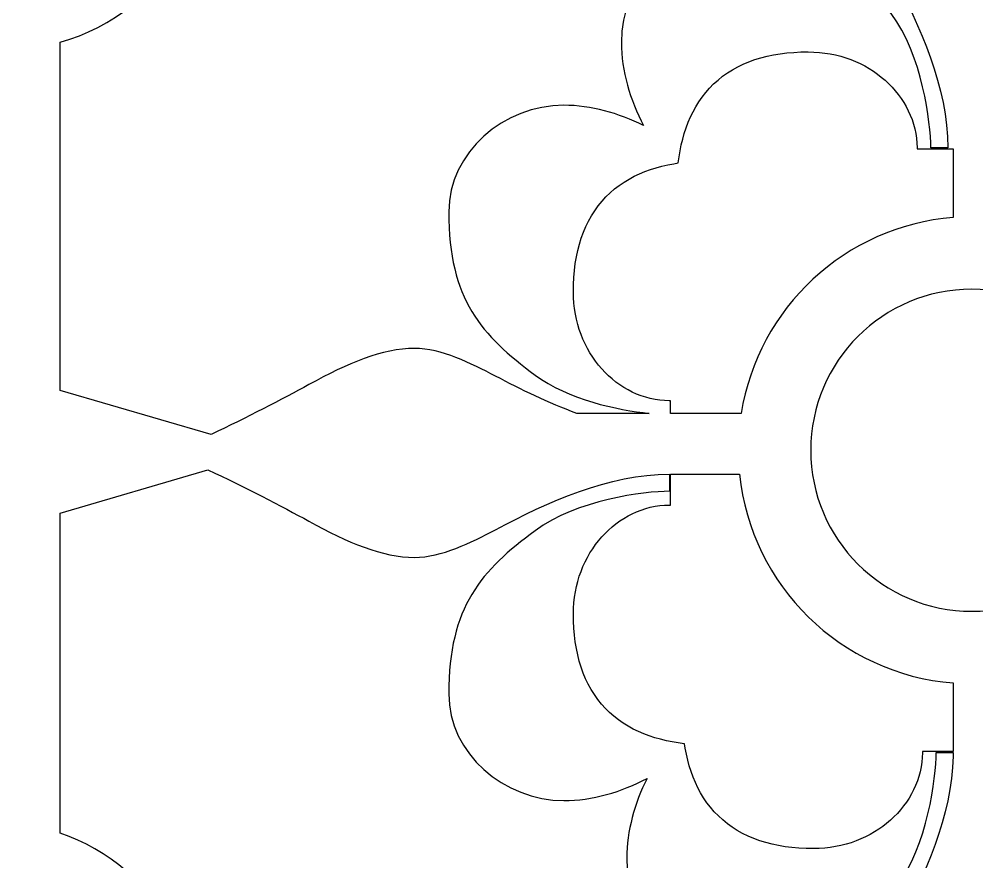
# Model space of a CAD drawing. Header units: centimetres. Extents: x 21.2 to 27, y -9 to 9.
# Drawn here: x 24.109 to 25.418, y 0.678 to 1.83 of the extents above; entities that cross this region are included whole.
import ezdxf

# ---------------------------------------------------------------- set-up
doc = ezdxf.new("R2010")
doc.units = ezdxf.units.CM
doc.header["$MEASUREMENT"] = 0
doc.layers.add('layer 1', color=7, linetype='Continuous')

msp = doc.modelspace()

# ---------------------------------------------------------------- linework, layer by layer
at = {"layer": 'layer 1', "color": 250}
for points, knots in [([(21.19047, -9.00019), (21.19047, -9.00019), (21.19047, -7.7491), (21.19047, -7.7491), (21.19047, -7.7491), (21.19047, -7.7491), (21.19047, -7.63661), (21.19047, -7.63661), (21.19047, -7.63661), (21.19047, -7.63661), (21.19047, -7.23319), (21.19047, -7.23319), (21.19047, -7.23319), (21.19047, -7.23319), (21.19047, -7.03897), (21.19047, -7.03897), (21.19047, -7.03897), (21.19047, -7.03897), (21.19047, -5.26695), (21.19047, -5.26695), (21.19047, -5.26695), (21.19047, -5.26695), (21.19047, -5.15446), (21.19047, -5.15446), (21.19047, -5.15446), (21.19047, -5.15446), (21.19047, -4.75104), (21.19047, -4.75104), (21.19047, -4.75104), (21.19047, -4.75104), (21.19047, -4.55682), (21.19047, -4.55682), (21.19047, -4.55682), (21.19047, -4.55682), (21.19047, -2.7848), (21.19047, -2.7848), (21.19047, -2.7848), (21.19047, -2.7848), (21.19047, -2.67231), (21.19047, -2.67231), (21.19047, -2.67231), (21.19047, -2.67231), (21.19047, -2.26889), (21.19047, -2.26889), (21.19047, -2.26889), (21.19047, -2.26889), (21.19047, -2.07467), (21.19047, -2.07467), (21.19047, -2.07467), (21.19047, -2.07467), (21.19047, -0.30265), (21.19047, -0.30265), (21.19047, -0.30265), (21.19047, -0.30265), (21.19047, -0.19016), (21.19047, -0.19016), (21.19047, -0.19016), (21.19047, -0.19016), (21.19047, 0.21326), (21.19047, 0.21326), (21.19047, 0.21326), (21.19047, 0.21326), (21.19047, 0.40748), (21.19047, 0.40748), (21.19047, 0.40748), (21.19047, 0.40748), (21.19047, 2.1795), (21.19047, 2.1795), (21.19047, 2.1795), (21.19047, 2.1795), (21.19047, 2.29199), (21.19047, 2.29199), (21.19047, 2.29199), (21.19047, 2.29199), (21.19047, 2.69541), (21.19047, 2.69541), (21.19047, 2.69541), (21.19047, 2.69541), (21.19047, 2.88963), (21.19047, 2.88963), (21.19047, 2.88963), (21.19047, 2.88963), (21.19047, 4.66165), (21.19047, 4.66165), (21.19047, 4.66165), (21.19047, 4.66165), (21.19047, 4.77414), (21.19047, 4.77414), (21.19047, 4.77414), (21.19047, 4.77414), (21.19047, 5.17756), (21.19047, 5.17756), (21.19047, 5.17756), (21.19047, 5.17756), (21.19047, 5.37178), (21.19047, 5.37178), (21.19047, 5.37178), (21.19047, 5.37178), (21.19047, 7.1438), (21.19047, 7.1438), (21.19047, 7.1438), (21.19047, 7.1438), (21.19047, 7.25629), (21.19047, 7.25629), (21.19047, 7.25629), (21.19047, 7.25629), (21.19047, 7.65971), (21.19047, 7.65971), (21.19047, 7.65971), (21.19047, 7.65971), (21.19047, 7.85393), (21.19047, 7.85393), (21.19047, 7.85393), (21.19047, 7.85393), (21.19047, 9.00077), (21.19047, 9.00077), (21.19047, 9.00077), (21.19047, 9.00077), (22.06369, 9.00077), (22.06369, 9.00077), (22.06369, 9.00077), (22.06369, 9.00077), (22.26069, 9.00077), (22.26069, 9.00077), (22.26069, 9.00077), (22.26069, 9.00077), (22.75317, 9.00077), (22.75317, 9.00077), (22.75317, 9.00077), (22.75317, 9.00077), (22.83643, 9.00077), (22.83643, 9.00077), (22.83643, 9.00077), (22.83643, 9.00077), (23.30109, 9.00077), (23.30109, 9.00077), (23.30109, 9.00077), (23.30109, 9.00077), (23.4937, 9.00077), (23.4937, 9.00077), (23.4937, 9.00077), (23.4937, 9.00077), (24.69645, 9.00077), (24.69645, 9.00077), (24.69645, 9.00077), (24.69645, 9.00077), (24.89344, 9.00077), (24.89344, 9.00077), (24.89344, 9.00077), (24.89344, 9.00077), (25.38592, 9.00077), (25.38592, 9.00077), (25.38592, 9.00077), (25.38592, 9.00077), (25.46919, 9.00077), (25.46919, 9.00077), (25.46919, 9.00077), (25.46919, 9.00077), (25.93384, 9.00077), (25.93384, 9.00077), (25.93384, 9.00077), (25.93384, 9.00077), (26.12645, 9.00077), (26.12645, 9.00077), (26.12645, 9.00077), (26.12645, 9.00077), (26.99977, 9.00077), (26.99977, 9.00077), (26.99977, 9.00077), (26.99977, 9.00077), (26.99977, 7.78696), (26.99977, 7.78696), (26.99977, 7.78696), (26.99977, 7.78696), (26.99977, 7.67444), (26.99977, 7.67444), (26.99977, 7.67444), (26.99977, 7.67444), (26.99977, 7.27121), (26.99977, 7.27121), (26.99977, 7.27121), (26.99977, 7.27121), (26.99977, 7.0909), (26.99977, 7.0909), (26.99977, 7.0909), (26.99977, 7.0909), (26.99977, 5.25821), (26.99977, 5.25821), (26.99977, 5.25821), (26.99977, 5.25821), (26.99977, 5.1457), (26.99977, 5.1457), (26.99977, 5.1457), (26.99977, 5.1457), (26.99977, 4.74247), (26.99977, 4.74247), (26.99977, 4.74247), (26.99977, 4.74247), (26.99977, 4.56216), (26.99977, 4.56216), (26.99977, 4.56216), (26.99977, 4.56216), (26.99977, 2.79003), (26.99977, 2.79003), (26.99977, 2.79003), (26.99977, 2.79003), (26.99977, 2.67751), (26.99977, 2.67751), (26.99977, 2.67751), (26.99977, 2.67751), (26.99977, 2.27429), (26.99977, 2.27429), (26.99977, 2.27429), (26.99977, 2.27429), (26.99977, 2.09398), (26.99977, 2.09398), (26.99977, 2.09398), (26.99977, 2.09398), (26.99977, 0.32184), (26.99977, 0.32184), (26.99977, 0.32184), (26.99977, 0.32184), (26.99977, 0.20933), (26.99977, 0.20933), (26.99977, 0.20933), (26.99977, 0.20933), (26.99977, -0.1939), (26.99977, -0.1939), (26.99977, -0.1939), (26.99977, -0.1939), (26.99977, -0.37421), (26.99977, -0.37421), (26.99977, -0.37421), (26.99977, -0.37421), (26.99977, -2.14634), (26.99977, -2.14634), (26.99977, -2.14634), (26.99977, -2.14634), (26.99977, -2.25886), (26.99977, -2.25886), (26.99977, -2.25886), (26.99977, -2.25886), (26.99977, -2.66208), (26.99977, -2.66208), (26.99977, -2.66208), (26.99977, -2.66208), (26.99977, -2.84239), (26.99977, -2.84239), (26.99977, -2.84239), (26.99977, -2.84239), (26.99977, -4.61452), (26.99977, -4.61452), (26.99977, -4.61452), (26.99977, -4.61452), (26.99977, -4.72704), (26.99977, -4.72704), (26.99977, -4.72704), (26.99977, -4.72704), (26.99977, -5.13027), (26.99977, -5.13027), (26.99977, -5.13027), (26.99977, -5.13027), (26.99977, -5.31058), (26.99977, -5.31058), (26.99977, -5.31058), (26.99977, -5.31058), (26.99977, -7.08271), (26.99977, -7.08271), (26.99977, -7.08271), (26.99977, -7.08271), (26.99977, -7.19522), (26.99977, -7.19522), (26.99977, -7.19522), (26.99977, -7.19522), (26.99977, -7.59845), (26.99977, -7.59845), (26.99977, -7.59845), (26.99977, -7.59845), (26.99977, -7.77876), (26.99977, -7.77876), (26.99977, -7.77876), (26.99977, -7.77876), (26.99977, -9.00019), (26.99977, -9.00019), (26.99977, -9.00019), (26.99977, -9.00019), (26.12655, -9.00019), (26.12655, -9.00019), (26.12655, -9.00019), (26.12655, -9.00019), (25.92852, -9.00019), (25.92852, -9.00019), (25.92852, -9.00019), (25.92852, -9.00019), (25.46919, -9.00019), (25.46919, -9.00019), (25.46919, -9.00019), (25.46919, -9.00019), (25.38592, -9.00019), (25.38592, -9.00019), (25.38592, -9.00019), (25.38592, -9.00019), (24.89003, -9.00019), (24.89003, -9.00019), (24.89003, -9.00019), (24.89003, -9.00019), (24.69651, -9.00019), (24.69651, -9.00019), (24.69651, -9.00019), (24.69651, -9.00019), (23.4938, -9.00019), (23.4938, -9.00019), (23.4938, -9.00019), (23.4938, -9.00019), (23.29577, -9.00019), (23.29577, -9.00019), (23.29577, -9.00019), (23.29577, -9.00019), (22.83643, -9.00019), (22.83643, -9.00019), (22.83643, -9.00019), (22.83643, -9.00019), (22.75317, -9.00019), (22.75317, -9.00019), (22.75317, -9.00019), (22.75317, -9.00019), (22.25728, -9.00019), (22.25728, -9.00019), (22.25728, -9.00019), (22.25728, -9.00019), (22.06376, -9.00019), (22.06376, -9.00019), (22.06376, -9.00019), (22.06376, -9.00019), (21.19047, -9.00019), (21.19047, -9.00019)], [0, 0, 0, 0, 0.0117647, 0.0117647, 0.0117647, 0.0117647, 0.0235294, 0.0235294, 0.0235294, 0.0235294, 0.0352941, 0.0352941, 0.0352941, 0.0352941, 0.0470588, 0.0470588, 0.0470588, 0.0470588, 0.0588235, 0.0588235, 0.0588235, 0.0588235, 0.0705882, 0.0705882, 0.0705882, 0.0705882, 0.0823529, 0.0823529, 0.0823529, 0.0823529, 0.0941176, 0.0941176, 0.0941176, 0.0941176, 0.1058824, 0.1058824, 0.1058824, 0.1058824, 0.1176471, 0.1176471, 0.1176471, 0.1176471, 0.1294118, 0.1294118, 0.1294118, 0.1294118, 0.1411765, 0.1411765, 0.1411765, 0.1411765, 0.1529412, 0.1529412, 0.1529412, 0.1529412, 0.1647059, 0.1647059, 0.1647059, 0.1647059, 0.1764706, 0.1764706, 0.1764706, 0.1764706, 0.1882353, 0.1882353, 0.1882353, 0.1882353, 0.2, 0.2, 0.2, 0.2, 0.2117647, 0.2117647, 0.2117647, 0.2117647, 0.2235294, 0.2235294, 0.2235294, 0.2235294, 0.2352941, 0.2352941, 0.2352941, 0.2352941, 0.2470588, 0.2470588, 0.2470588, 0.2470588, 0.2588235, 0.2588235, 0.2588235, 0.2588235, 0.2705882, 0.2705882, 0.2705882, 0.2705882, 0.2823529, 0.2823529, 0.2823529, 0.2823529, 0.2941176, 0.2941176, 0.2941176, 0.2941176, 0.3058824, 0.3058824, 0.3058824, 0.3058824, 0.3176471, 0.3176471, 0.3176471, 0.3176471, 0.3294118, 0.3294118, 0.3294118, 0.3294118, 0.3411765, 0.3411765, 0.3411765, 0.3411765, 0.3529412, 0.3529412, 0.3529412, 0.3529412, 0.3647059, 0.3647059, 0.3647059, 0.3647059, 0.3764706, 0.3764706, 0.3764706, 0.3764706, 0.3882353, 0.3882353, 0.3882353, 0.3882353, 0.4, 0.4, 0.4, 0.4, 0.4117647, 0.4117647, 0.4117647, 0.4117647, 0.4235294, 0.4235294, 0.4235294, 0.4235294, 0.4352941, 0.4352941, 0.4352941, 0.4352941, 0.4470588, 0.4470588, 0.4470588, 0.4470588, 0.4588235, 0.4588235, 0.4588235, 0.4588235, 0.4705882, 0.4705882, 0.4705882, 0.4705882, 0.4823529, 0.4823529, 0.4823529, 0.4823529, 0.4941176, 0.4941176, 0.4941176, 0.4941176, 0.5058824, 0.5058824, 0.5058824, 0.5058824, 0.5176471, 0.5176471, 0.5176471, 0.5176471, 0.5294118, 0.5294118, 0.5294118, 0.5294118, 0.5411765, 0.5411765, 0.5411765, 0.5411765, 0.5529412, 0.5529412, 0.5529412, 0.5529412, 0.5647059, 0.5647059, 0.5647059, 0.5647059, 0.5764706, 0.5764706, 0.5764706, 0.5764706, 0.5882353, 0.5882353, 0.5882353, 0.5882353, 0.6, 0.6, 0.6, 0.6, 0.6117647, 0.6117647, 0.6117647, 0.6117647, 0.6235294, 0.6235294, 0.6235294, 0.6235294, 0.6352941, 0.6352941, 0.6352941, 0.6352941, 0.6470588, 0.6470588, 0.6470588, 0.6470588, 0.6588235, 0.6588235, 0.6588235, 0.6588235, 0.6705882, 0.6705882, 0.6705882, 0.6705882, 0.6823529, 0.6823529, 0.6823529, 0.6823529, 0.6941176, 0.6941176, 0.6941176, 0.6941176, 0.7058824, 0.7058824, 0.7058824, 0.7058824, 0.7176471, 0.7176471, 0.7176471, 0.7176471, 0.7294118, 0.7294118, 0.7294118, 0.7294118, 0.7411765, 0.7411765, 0.7411765, 0.7411765, 0.7529412, 0.7529412, 0.7529412, 0.7529412, 0.7647059, 0.7647059, 0.7647059, 0.7647059, 0.7764706, 0.7764706, 0.7764706, 0.7764706, 0.7882353, 0.7882353, 0.7882353, 0.7882353, 0.8, 0.8, 0.8, 0.8, 0.8117647, 0.8117647, 0.8117647, 0.8117647, 0.8235294, 0.8235294, 0.8235294, 0.8235294, 0.8352941, 0.8352941, 0.8352941, 0.8352941, 0.8470588, 0.8470588, 0.8470588, 0.8470588, 0.8588235, 0.8588235, 0.8588235, 0.8588235, 0.8705882, 0.8705882, 0.8705882, 0.8705882, 0.8823529, 0.8823529, 0.8823529, 0.8823529, 0.8941176, 0.8941176, 0.8941176, 0.8941176, 0.9058824, 0.9058824, 0.9058824, 0.9058824, 0.9176471, 0.9176471, 0.9176471, 0.9176471, 0.9294118, 0.9294118, 0.9294118, 0.9294118, 0.9411765, 0.9411765, 0.9411765, 0.9411765, 0.9529412, 0.9529412, 0.9529412, 0.9529412, 0.9647059, 0.9647059, 0.9647059, 0.9647059, 0.9764706, 0.9764706, 0.9764706, 0.9764706, 1, 1, 1, 1]), ([(24.16549, 1.32238), (24.16549, 1.32238), (24.37163, 1.26214), (24.37163, 1.26214), (24.37163, 1.26214), (24.42002, 1.28478), (24.46903, 1.31047), (24.50543, 1.33023), (24.50543, 1.33023), (24.5579, 1.35941), (24.60601, 1.37981), (24.64976, 1.37981), (24.64976, 1.37981), (24.68622, 1.37981), (24.72705, 1.35941), (24.76058, 1.34189), (24.76058, 1.34189), (24.79526, 1.32349), (24.83268, 1.30509), (24.87152, 1.29102), (24.87152, 1.29102), (24.87152, 1.29102), (24.97046, 1.29102), (24.97046, 1.29102), (24.97046, 1.29102), (24.92718, 1.29545), (24.85976, 1.30971), (24.81453, 1.34336), (24.81453, 1.34336), (24.74162, 1.39731), (24.69643, 1.44687), (24.69643, 1.56645), (24.69643, 1.56645), (24.69643, 1.64811), (24.77223, 1.71225), (24.8539, 1.71225), (24.8539, 1.71225), (24.89085, 1.71225), (24.929, 1.7015), (24.96279, 1.68445), (24.96279, 1.68445), (24.94432, 1.71942), (24.93252, 1.75944), (24.93252, 1.79815), (24.93252, 1.79815), (24.93252, 1.87983), (24.99666, 1.95562), (25.07832, 1.95562), (25.07832, 1.95562), (25.1979, 1.95562), (25.24746, 1.91044), (25.3014, 1.83752), (25.3014, 1.83752), (25.34369, 1.78068), (25.35536, 1.6888), (25.35536, 1.6538), (25.35536, 1.6538), (25.35536, 1.6538), (25.37869, 1.6538), (25.37869, 1.6538), (25.37869, 1.6538), (25.37869, 1.73693), (25.34078, 1.82003), (25.30286, 1.89147), (25.30286, 1.89147), (25.28536, 1.92501), (25.26496, 1.96584), (25.26496, 2.00229), (25.26496, 2.00229), (25.26496, 2.04605), (25.28536, 2.09416), (25.31454, 2.14663), (25.31454, 2.14663), (25.33154, 2.17797), (25.35295, 2.21866), (25.37302, 2.26025), (25.37302, 2.26025), (25.37302, 2.26025), (25.30462, 2.49431), (25.30462, 2.49431), (25.30462, 2.49431), (25.30462, 2.49431), (25.00916, 2.4044), (25.00916, 2.4044), (25.00916, 2.4044), (25.00916, 2.4044), (24.8017, 2.46753), (24.8017, 2.46753), (24.8017, 2.46753), (24.77631, 2.3187), (24.61477, 2.20256), (24.41582, 2.19465), (24.41582, 2.19465), (24.41356, 1.99917), (24.30688, 1.83673), (24.16549, 1.79849), (24.16549, 1.79849), (24.16549, 1.79849), (24.16549, 1.32238), (24.16549, 1.32238)], [0, 0, 0, 0, 0.0384615, 0.0384615, 0.0384615, 0.0384615, 0.0769231, 0.0769231, 0.0769231, 0.0769231, 0.1153846, 0.1153846, 0.1153846, 0.1153846, 0.1538462, 0.1538462, 0.1538462, 0.1538462, 0.1923077, 0.1923077, 0.1923077, 0.1923077, 0.2307692, 0.2307692, 0.2307692, 0.2307692, 0.2692308, 0.2692308, 0.2692308, 0.2692308, 0.3076923, 0.3076923, 0.3076923, 0.3076923, 0.3461538, 0.3461538, 0.3461538, 0.3461538, 0.3846154, 0.3846154, 0.3846154, 0.3846154, 0.4230769, 0.4230769, 0.4230769, 0.4230769, 0.4615385, 0.4615385, 0.4615385, 0.4615385, 0.5, 0.5, 0.5, 0.5, 0.5384615, 0.5384615, 0.5384615, 0.5384615, 0.5769231, 0.5769231, 0.5769231, 0.5769231, 0.6153846, 0.6153846, 0.6153846, 0.6153846, 0.6538462, 0.6538462, 0.6538462, 0.6538462, 0.6923077, 0.6923077, 0.6923077, 0.6923077, 0.7307692, 0.7307692, 0.7307692, 0.7307692, 0.7692308, 0.7692308, 0.7692308, 0.7692308, 0.8076923, 0.8076923, 0.8076923, 0.8076923, 0.8461538, 0.8461538, 0.8461538, 0.8461538, 0.8846154, 0.8846154, 0.8846154, 0.8846154, 0.9230769, 0.9230769, 0.9230769, 0.9230769, 1, 1, 1, 1]), ([(24.99952, 1.29102), (24.99952, 1.29102), (25.09625, 1.29102), (25.09625, 1.29102), (25.09625, 1.29102), (25.11914, 1.43509), (25.23843, 1.54708), (25.38592, 1.55877), (25.38592, 1.55877), (25.38592, 1.55877), (25.38592, 1.65253), (25.38592, 1.65253), (25.38592, 1.65253), (25.38592, 1.65253), (25.33657, 1.65253), (25.33657, 1.65253), (25.33657, 1.65253), (25.33657, 1.65253), (25.33657, 1.65432), (25.33657, 1.65432), (25.33657, 1.65432), (25.33657, 1.65432), (25.33638, 1.66047), (25.33638, 1.66047), (25.33638, 1.66047), (25.33638, 1.66047), (25.33578, 1.66708), (25.33578, 1.66708), (25.33578, 1.66708), (25.33578, 1.66708), (25.33481, 1.67361), (25.33481, 1.67361), (25.33481, 1.67361), (25.33481, 1.67361), (25.33346, 1.68006), (25.33346, 1.68006), (25.33346, 1.68006), (25.33346, 1.68006), (25.33176, 1.6864), (25.33176, 1.6864), (25.33176, 1.6864), (25.33176, 1.6864), (25.32971, 1.69262), (25.32971, 1.69262), (25.32971, 1.69262), (25.32971, 1.69262), (25.32734, 1.69871), (25.32734, 1.69871), (25.32734, 1.69871), (25.32734, 1.69871), (25.32465, 1.70467), (25.32465, 1.70467), (25.32465, 1.70467), (25.32465, 1.70467), (25.32164, 1.71049), (25.32164, 1.71049), (25.32164, 1.71049), (25.32164, 1.71049), (25.31834, 1.71614), (25.31834, 1.71614), (25.31834, 1.71614), (25.31834, 1.71614), (25.31477, 1.72163), (25.31477, 1.72163), (25.31477, 1.72163), (25.31477, 1.72163), (25.31091, 1.72696), (25.31091, 1.72696), (25.31091, 1.72696), (25.31091, 1.72696), (25.30678, 1.7321), (25.30678, 1.7321), (25.30678, 1.7321), (25.30678, 1.7321), (25.3024, 1.73706), (25.3024, 1.73706), (25.3024, 1.73706), (25.3024, 1.73706), (25.29776, 1.74183), (25.29776, 1.74183), (25.29776, 1.74183), (25.29776, 1.74183), (25.29287, 1.7464), (25.29287, 1.7464), (25.29287, 1.7464), (25.29287, 1.7464), (25.28775, 1.75076), (25.28775, 1.75076), (25.28775, 1.75076), (25.28775, 1.75076), (25.28241, 1.7549), (25.28241, 1.7549), (25.28241, 1.7549), (25.28241, 1.7549), (25.27684, 1.75882), (25.27684, 1.75882), (25.27684, 1.75882), (25.27684, 1.75882), (25.27106, 1.7625), (25.27106, 1.7625), (25.27106, 1.7625), (25.27106, 1.7625), (25.26507, 1.76595), (25.26507, 1.76595), (25.26507, 1.76595), (25.26507, 1.76595), (25.25888, 1.76914), (25.25888, 1.76914), (25.25888, 1.76914), (25.25888, 1.76914), (25.2525, 1.77207), (25.2525, 1.77207), (25.2525, 1.77207), (25.2525, 1.77207), (25.24593, 1.77474), (25.24593, 1.77474), (25.24593, 1.77474), (25.24593, 1.77474), (25.23917, 1.77712), (25.23917, 1.77712), (25.23917, 1.77712), (25.23917, 1.77712), (25.23225, 1.77922), (25.23225, 1.77922), (25.23225, 1.77922), (25.23225, 1.77922), (25.22518, 1.78101), (25.22518, 1.78101), (25.22518, 1.78101), (25.22518, 1.78101), (25.21795, 1.78251), (25.21795, 1.78251), (25.21795, 1.78251), (25.21795, 1.78251), (25.21057, 1.78368), (25.21057, 1.78368), (25.21057, 1.78368), (25.21057, 1.78368), (25.20306, 1.78453), (25.20306, 1.78453), (25.20306, 1.78453), (25.20306, 1.78453), (25.19543, 1.78504), (25.19543, 1.78504), (25.19543, 1.78504), (25.19543, 1.78504), (25.1878, 1.78522), (25.1878, 1.78522), (25.1878, 1.78522), (25.1878, 1.78522), (25.17771, 1.78505), (25.17771, 1.78505), (25.17771, 1.78505), (25.17771, 1.78505), (25.168, 1.78457), (25.168, 1.78457), (25.168, 1.78457), (25.168, 1.78457), (25.15854, 1.78376), (25.15854, 1.78376), (25.15854, 1.78376), (25.15854, 1.78376), (25.14931, 1.78261), (25.14931, 1.78261), (25.14931, 1.78261), (25.14931, 1.78261), (25.14033, 1.78113), (25.14033, 1.78113), (25.14033, 1.78113), (25.14033, 1.78113), (25.13158, 1.77931), (25.13158, 1.77931), (25.13158, 1.77931), (25.13158, 1.77931), (25.12308, 1.77713), (25.12308, 1.77713), (25.12308, 1.77713), (25.12308, 1.77713), (25.11481, 1.7746), (25.11481, 1.7746), (25.11481, 1.7746), (25.11481, 1.7746), (25.1068, 1.7717), (25.1068, 1.7717), (25.1068, 1.7717), (25.1068, 1.7717), (25.09904, 1.76845), (25.09904, 1.76845), (25.09904, 1.76845), (25.09904, 1.76845), (25.09155, 1.76483), (25.09155, 1.76483), (25.09155, 1.76483), (25.09155, 1.76483), (25.08434, 1.76084), (25.08434, 1.76084), (25.08434, 1.76084), (25.08434, 1.76084), (25.07743, 1.75649), (25.07743, 1.75649), (25.07743, 1.75649), (25.07743, 1.75649), (25.07082, 1.75179), (25.07082, 1.75179), (25.07082, 1.75179), (25.07082, 1.75179), (25.06454, 1.74675), (25.06454, 1.74675), (25.06454, 1.74675), (25.06454, 1.74675), (25.05859, 1.74138), (25.05859, 1.74138), (25.05859, 1.74138), (25.05859, 1.74138), (25.05298, 1.7357), (25.05298, 1.7357), (25.05298, 1.7357), (25.05298, 1.7357), (25.04774, 1.72972), (25.04774, 1.72972), (25.04774, 1.72972), (25.04774, 1.72972), (25.04285, 1.72348), (25.04285, 1.72348), (25.04285, 1.72348), (25.04285, 1.72348), (25.03833, 1.71699), (25.03833, 1.71699), (25.03833, 1.71699), (25.03833, 1.71699), (25.03416, 1.71027), (25.03416, 1.71027), (25.03416, 1.71027), (25.03416, 1.71027), (25.03035, 1.70334), (25.03035, 1.70334), (25.03035, 1.70334), (25.03035, 1.70334), (25.02688, 1.69621), (25.02688, 1.69621), (25.02688, 1.69621), (25.02688, 1.69621), (25.02376, 1.68891), (25.02376, 1.68891), (25.02376, 1.68891), (25.02376, 1.68891), (25.02095, 1.68144), (25.02095, 1.68144), (25.02095, 1.68144), (25.02095, 1.68144), (25.01846, 1.67382), (25.01846, 1.67382), (25.01846, 1.67382), (25.01846, 1.67382), (25.01626, 1.66605), (25.01626, 1.66605), (25.01626, 1.66605), (25.01626, 1.66605), (25.01436, 1.65814), (25.01436, 1.65814), (25.01436, 1.65814), (25.01436, 1.65814), (25.01273, 1.65009), (25.01273, 1.65009), (25.01273, 1.65009), (25.01273, 1.65009), (25.01137, 1.64191), (25.01137, 1.64191), (25.01137, 1.64191), (25.01137, 1.64191), (25.01026, 1.63359), (25.01026, 1.63359), (25.01026, 1.63359), (25.01026, 1.63359), (25.01024, 1.63335), (25.01024, 1.63335), (25.01024, 1.63335), (25.01024, 1.63335), (25.00397, 1.63236), (25.00397, 1.63236), (25.00397, 1.63236), (25.00397, 1.63236), (24.99583, 1.63079), (24.99583, 1.63079), (24.99583, 1.63079), (24.99583, 1.63079), (24.98781, 1.62894), (24.98781, 1.62894), (24.98781, 1.62894), (24.98781, 1.62894), (24.97994, 1.62679), (24.97994, 1.62679), (24.97994, 1.62679), (24.97994, 1.62679), (24.97223, 1.62435), (24.97223, 1.62435), (24.97223, 1.62435), (24.97223, 1.62435), (24.96466, 1.62159), (24.96466, 1.62159), (24.96466, 1.62159), (24.96466, 1.62159), (24.95726, 1.6185), (24.95726, 1.6185), (24.95726, 1.6185), (24.95726, 1.6185), (24.95004, 1.61507), (24.95004, 1.61507), (24.95004, 1.61507), (24.95004, 1.61507), (24.94301, 1.61129), (24.94301, 1.61129), (24.94301, 1.61129), (24.94301, 1.61129), (24.9362, 1.60716), (24.9362, 1.60716), (24.9362, 1.60716), (24.9362, 1.60716), (24.92961, 1.60266), (24.92961, 1.60266), (24.92961, 1.60266), (24.92961, 1.60266), (24.92327, 1.59779), (24.92327, 1.59779), (24.92327, 1.59779), (24.92327, 1.59779), (24.9172, 1.59255), (24.9172, 1.59255), (24.9172, 1.59255), (24.9172, 1.59255), (24.91143, 1.58695), (24.91143, 1.58695), (24.91143, 1.58695), (24.91143, 1.58695), (24.90597, 1.581), (24.90597, 1.581), (24.90597, 1.581), (24.90597, 1.581), (24.90085, 1.57471), (24.90085, 1.57471), (24.90085, 1.57471), (24.90085, 1.57471), (24.89606, 1.56808), (24.89606, 1.56808), (24.89606, 1.56808), (24.89606, 1.56808), (24.89164, 1.56114), (24.89164, 1.56114), (24.89164, 1.56114), (24.89164, 1.56114), (24.88758, 1.5539), (24.88758, 1.5539), (24.88758, 1.5539), (24.88758, 1.5539), (24.8839, 1.54637), (24.8839, 1.54637), (24.8839, 1.54637), (24.8839, 1.54637), (24.88058, 1.53857), (24.88058, 1.53857), (24.88058, 1.53857), (24.88058, 1.53857), (24.87764, 1.5305), (24.87764, 1.5305), (24.87764, 1.5305), (24.87764, 1.5305), (24.87506, 1.52219), (24.87506, 1.52219), (24.87506, 1.52219), (24.87506, 1.52219), (24.87285, 1.51362), (24.87285, 1.51362), (24.87285, 1.51362), (24.87285, 1.51362), (24.87099, 1.50481), (24.87099, 1.50481), (24.87099, 1.50481), (24.87099, 1.50481), (24.86948, 1.49576), (24.86948, 1.49576), (24.86948, 1.49576), (24.86948, 1.49576), (24.86832, 1.48647), (24.86832, 1.48647), (24.86832, 1.48647), (24.86832, 1.48647), (24.86749, 1.47693), (24.86749, 1.47693), (24.86749, 1.47693), (24.86749, 1.47693), (24.867, 1.46713), (24.867, 1.46713), (24.867, 1.46713), (24.867, 1.46713), (24.86684, 1.45698), (24.86684, 1.45698), (24.86684, 1.45698), (24.86684, 1.45698), (24.86701, 1.44934), (24.86701, 1.44934), (24.86701, 1.44934), (24.86701, 1.44934), (24.86752, 1.44171), (24.86752, 1.44171), (24.86752, 1.44171), (24.86752, 1.44171), (24.86837, 1.4342), (24.86837, 1.4342), (24.86837, 1.4342), (24.86837, 1.4342), (24.86954, 1.42683), (24.86954, 1.42683), (24.86954, 1.42683), (24.86954, 1.42683), (24.87103, 1.41959), (24.87103, 1.41959), (24.87103, 1.41959), (24.87103, 1.41959), (24.87283, 1.41251), (24.87283, 1.41251), (24.87283, 1.41251), (24.87283, 1.41251), (24.87493, 1.40558), (24.87493, 1.40558), (24.87493, 1.40558), (24.87493, 1.40558), (24.87731, 1.39884), (24.87731, 1.39884), (24.87731, 1.39884), (24.87731, 1.39884), (24.87997, 1.39227), (24.87997, 1.39227), (24.87997, 1.39227), (24.87997, 1.39227), (24.88291, 1.38589), (24.88291, 1.38589), (24.88291, 1.38589), (24.88291, 1.38589), (24.8861, 1.37969), (24.8861, 1.37969), (24.8861, 1.37969), (24.8861, 1.37969), (24.88954, 1.3737), (24.88954, 1.3737), (24.88954, 1.3737), (24.88954, 1.3737), (24.89323, 1.36791), (24.89323, 1.36791), (24.89323, 1.36791), (24.89323, 1.36791), (24.89715, 1.36234), (24.89715, 1.36234), (24.89715, 1.36234), (24.89715, 1.36234), (24.9013, 1.35699), (24.9013, 1.35699), (24.9013, 1.35699), (24.9013, 1.35699), (24.90565, 1.35188), (24.90565, 1.35188), (24.90565, 1.35188), (24.90565, 1.35188), (24.91021, 1.347), (24.91021, 1.347), (24.91021, 1.347), (24.91021, 1.347), (24.91498, 1.34236), (24.91498, 1.34236), (24.91498, 1.34236), (24.91498, 1.34236), (24.91995, 1.33797), (24.91995, 1.33797), (24.91995, 1.33797), (24.91995, 1.33797), (24.92509, 1.33385), (24.92509, 1.33385), (24.92509, 1.33385), (24.92509, 1.33385), (24.93041, 1.32999), (24.93041, 1.32999), (24.93041, 1.32999), (24.93041, 1.32999), (24.93591, 1.3264), (24.93591, 1.3264), (24.93591, 1.3264), (24.93591, 1.3264), (24.94157, 1.3231), (24.94157, 1.3231), (24.94157, 1.3231), (24.94157, 1.3231), (24.94738, 1.32011), (24.94738, 1.32011), (24.94738, 1.32011), (24.94738, 1.32011), (24.95333, 1.31742), (24.95333, 1.31742), (24.95333, 1.31742), (24.95333, 1.31742), (24.95942, 1.31504), (24.95942, 1.31504), (24.95942, 1.31504), (24.95942, 1.31504), (24.96565, 1.31299), (24.96565, 1.31299), (24.96565, 1.31299), (24.96565, 1.31299), (24.97199, 1.31129), (24.97199, 1.31129), (24.97199, 1.31129), (24.97199, 1.31129), (24.97843, 1.30994), (24.97843, 1.30994), (24.97843, 1.30994), (24.97843, 1.30994), (24.98498, 1.30896), (24.98498, 1.30896), (24.98498, 1.30896), (24.98498, 1.30896), (24.99158, 1.30837), (24.99158, 1.30837), (24.99158, 1.30837), (24.99158, 1.30837), (24.99774, 1.30818), (24.99774, 1.30818), (24.99774, 1.30818), (24.99774, 1.30818), (24.99952, 1.30818), (24.99952, 1.30818), (24.99952, 1.30818), (24.99952, 1.30818), (24.99952, 1.29102), (24.99952, 1.29102)], [0, 0, 0, 0, 0.0074627, 0.0074627, 0.0074627, 0.0074627, 0.0149254, 0.0149254, 0.0149254, 0.0149254, 0.0223881, 0.0223881, 0.0223881, 0.0223881, 0.0298507, 0.0298507, 0.0298507, 0.0298507, 0.0373134, 0.0373134, 0.0373134, 0.0373134, 0.0447761, 0.0447761, 0.0447761, 0.0447761, 0.0522388, 0.0522388, 0.0522388, 0.0522388, 0.0597015, 0.0597015, 0.0597015, 0.0597015, 0.0671642, 0.0671642, 0.0671642, 0.0671642, 0.0746269, 0.0746269, 0.0746269, 0.0746269, 0.0820896, 0.0820896, 0.0820896, 0.0820896, 0.0895522, 0.0895522, 0.0895522, 0.0895522, 0.0970149, 0.0970149, 0.0970149, 0.0970149, 0.1044776, 0.1044776, 0.1044776, 0.1044776, 0.1119403, 0.1119403, 0.1119403, 0.1119403, 0.119403, 0.119403, 0.119403, 0.119403, 0.1268657, 0.1268657, 0.1268657, 0.1268657, 0.1343284, 0.1343284, 0.1343284, 0.1343284, 0.141791, 0.141791, 0.141791, 0.141791, 0.1492537, 0.1492537, 0.1492537, 0.1492537, 0.1567164, 0.1567164, 0.1567164, 0.1567164, 0.1641791, 0.1641791, 0.1641791, 0.1641791, 0.1716418, 0.1716418, 0.1716418, 0.1716418, 0.1791045, 0.1791045, 0.1791045, 0.1791045, 0.1865672, 0.1865672, 0.1865672, 0.1865672, 0.1940299, 0.1940299, 0.1940299, 0.1940299, 0.2014925, 0.2014925, 0.2014925, 0.2014925, 0.2089552, 0.2089552, 0.2089552, 0.2089552, 0.2164179, 0.2164179, 0.2164179, 0.2164179, 0.2238806, 0.2238806, 0.2238806, 0.2238806, 0.2313433, 0.2313433, 0.2313433, 0.2313433, 0.238806, 0.238806, 0.238806, 0.238806, 0.2462687, 0.2462687, 0.2462687, 0.2462687, 0.2537313, 0.2537313, 0.2537313, 0.2537313, 0.261194, 0.261194, 0.261194, 0.261194, 0.2686567, 0.2686567, 0.2686567, 0.2686567, 0.2761194, 0.2761194, 0.2761194, 0.2761194, 0.2835821, 0.2835821, 0.2835821, 0.2835821, 0.2910448, 0.2910448, 0.2910448, 0.2910448, 0.2985075, 0.2985075, 0.2985075, 0.2985075, 0.3059701, 0.3059701, 0.3059701, 0.3059701, 0.3134328, 0.3134328, 0.3134328, 0.3134328, 0.3208955, 0.3208955, 0.3208955, 0.3208955, 0.3283582, 0.3283582, 0.3283582, 0.3283582, 0.3358209, 0.3358209, 0.3358209, 0.3358209, 0.3432836, 0.3432836, 0.3432836, 0.3432836, 0.3507463, 0.3507463, 0.3507463, 0.3507463, 0.358209, 0.358209, 0.358209, 0.358209, 0.3656716, 0.3656716, 0.3656716, 0.3656716, 0.3731343, 0.3731343, 0.3731343, 0.3731343, 0.380597, 0.380597, 0.380597, 0.380597, 0.3880597, 0.3880597, 0.3880597, 0.3880597, 0.3955224, 0.3955224, 0.3955224, 0.3955224, 0.4029851, 0.4029851, 0.4029851, 0.4029851, 0.4104478, 0.4104478, 0.4104478, 0.4104478, 0.4179104, 0.4179104, 0.4179104, 0.4179104, 0.4253731, 0.4253731, 0.4253731, 0.4253731, 0.4328358, 0.4328358, 0.4328358, 0.4328358, 0.4402985, 0.4402985, 0.4402985, 0.4402985, 0.4477612, 0.4477612, 0.4477612, 0.4477612, 0.4552239, 0.4552239, 0.4552239, 0.4552239, 0.4626866, 0.4626866, 0.4626866, 0.4626866, 0.4701493, 0.4701493, 0.4701493, 0.4701493, 0.4776119, 0.4776119, 0.4776119, 0.4776119, 0.4850746, 0.4850746, 0.4850746, 0.4850746, 0.4925373, 0.4925373, 0.4925373, 0.4925373, 0.5, 0.5, 0.5, 0.5, 0.5074627, 0.5074627, 0.5074627, 0.5074627, 0.5149254, 0.5149254, 0.5149254, 0.5149254, 0.5223881, 0.5223881, 0.5223881, 0.5223881, 0.5298507, 0.5298507, 0.5298507, 0.5298507, 0.5373134, 0.5373134, 0.5373134, 0.5373134, 0.5447761, 0.5447761, 0.5447761, 0.5447761, 0.5522388, 0.5522388, 0.5522388, 0.5522388, 0.5597015, 0.5597015, 0.5597015, 0.5597015, 0.5671642, 0.5671642, 0.5671642, 0.5671642, 0.5746269, 0.5746269, 0.5746269, 0.5746269, 0.5820896, 0.5820896, 0.5820896, 0.5820896, 0.5895522, 0.5895522, 0.5895522, 0.5895522, 0.5970149, 0.5970149, 0.5970149, 0.5970149, 0.6044776, 0.6044776, 0.6044776, 0.6044776, 0.6119403, 0.6119403, 0.6119403, 0.6119403, 0.619403, 0.619403, 0.619403, 0.619403, 0.6268657, 0.6268657, 0.6268657, 0.6268657, 0.6343284, 0.6343284, 0.6343284, 0.6343284, 0.641791, 0.641791, 0.641791, 0.641791, 0.6492537, 0.6492537, 0.6492537, 0.6492537, 0.6567164, 0.6567164, 0.6567164, 0.6567164, 0.6641791, 0.6641791, 0.6641791, 0.6641791, 0.6716418, 0.6716418, 0.6716418, 0.6716418, 0.6791045, 0.6791045, 0.6791045, 0.6791045, 0.6865672, 0.6865672, 0.6865672, 0.6865672, 0.6940299, 0.6940299, 0.6940299, 0.6940299, 0.7014925, 0.7014925, 0.7014925, 0.7014925, 0.7089552, 0.7089552, 0.7089552, 0.7089552, 0.7164179, 0.7164179, 0.7164179, 0.7164179, 0.7238806, 0.7238806, 0.7238806, 0.7238806, 0.7313433, 0.7313433, 0.7313433, 0.7313433, 0.738806, 0.738806, 0.738806, 0.738806, 0.7462687, 0.7462687, 0.7462687, 0.7462687, 0.7537313, 0.7537313, 0.7537313, 0.7537313, 0.761194, 0.761194, 0.761194, 0.761194, 0.7686567, 0.7686567, 0.7686567, 0.7686567, 0.7761194, 0.7761194, 0.7761194, 0.7761194, 0.7835821, 0.7835821, 0.7835821, 0.7835821, 0.7910448, 0.7910448, 0.7910448, 0.7910448, 0.7985075, 0.7985075, 0.7985075, 0.7985075, 0.8059701, 0.8059701, 0.8059701, 0.8059701, 0.8134328, 0.8134328, 0.8134328, 0.8134328, 0.8208955, 0.8208955, 0.8208955, 0.8208955, 0.8283582, 0.8283582, 0.8283582, 0.8283582, 0.8358209, 0.8358209, 0.8358209, 0.8358209, 0.8432836, 0.8432836, 0.8432836, 0.8432836, 0.8507463, 0.8507463, 0.8507463, 0.8507463, 0.858209, 0.858209, 0.858209, 0.858209, 0.8656716, 0.8656716, 0.8656716, 0.8656716, 0.8731343, 0.8731343, 0.8731343, 0.8731343, 0.880597, 0.880597, 0.880597, 0.880597, 0.8880597, 0.8880597, 0.8880597, 0.8880597, 0.8955224, 0.8955224, 0.8955224, 0.8955224, 0.9029851, 0.9029851, 0.9029851, 0.9029851, 0.9104478, 0.9104478, 0.9104478, 0.9104478, 0.9179104, 0.9179104, 0.9179104, 0.9179104, 0.9253731, 0.9253731, 0.9253731, 0.9253731, 0.9328358, 0.9328358, 0.9328358, 0.9328358, 0.9402985, 0.9402985, 0.9402985, 0.9402985, 0.9477612, 0.9477612, 0.9477612, 0.9477612, 0.9552239, 0.9552239, 0.9552239, 0.9552239, 0.9626866, 0.9626866, 0.9626866, 0.9626866, 0.9701493, 0.9701493, 0.9701493, 0.9701493, 0.9776119, 0.9776119, 0.9776119, 0.9776119, 0.9850746, 0.9850746, 0.9850746, 0.9850746, 1, 1, 1, 1]), ([(25.19129, 1.24056), (25.19129, 1.36216), (25.2899, 1.46077), (25.41149, 1.46077), (25.41149, 1.46077), (25.53309, 1.46077), (25.6317, 1.36216), (25.6317, 1.24056), (25.6317, 1.24056), (25.6317, 1.11896), (25.53309, 1.02035), (25.41149, 1.02035), (25.41149, 1.02035), (25.2899, 1.02035), (25.19129, 1.11896), (25.19129, 1.24056)], [0, 0, 0, 0, 0.2, 0.2, 0.2, 0.2, 0.4, 0.4, 0.4, 0.4, 0.6, 0.6, 0.6, 0.6, 1, 1, 1, 1]), ([(24.36727, 1.2137), (24.36727, 1.2137), (24.16549, 1.15473), (24.16549, 1.15473), (24.16549, 1.15473), (24.16549, 1.15473), (24.16549, 0.717), (24.16549, 0.717), (24.16549, 0.717), (24.29574, 0.67294), (24.39328, 0.52244), (24.4005, 0.34072), (24.4005, 0.34072), (24.61282, 0.33826), (24.78614, 0.21263), (24.8037, 0.05313), (24.8037, 0.05313), (24.8037, 0.05313), (25.00916, 0.11565), (25.00916, 0.11565), (25.00916, 0.11565), (25.00916, 0.11565), (25.30462, 0.02574), (25.30462, 0.02574), (25.30462, 0.02574), (25.30462, 0.02574), (25.36862, 0.24473), (25.36862, 0.24473), (25.36862, 0.24473), (25.35217, 0.27778), (25.33556, 0.30919), (25.32182, 0.33449), (25.32182, 0.33449), (25.29264, 0.38696), (25.27224, 0.43507), (25.27224, 0.47882), (25.27224, 0.47882), (25.27224, 0.51528), (25.29264, 0.55611), (25.31016, 0.58965), (25.31016, 0.58965), (25.34731, 0.65964), (25.38442, 0.7408), (25.38592, 0.82223), (25.38592, 0.82223), (25.38592, 0.82223), (25.38592, 0.82732), (25.38592, 0.82732), (25.38592, 0.82732), (25.38592, 0.82732), (25.36265, 0.82732), (25.36265, 0.82732), (25.36265, 0.82732), (25.36265, 0.79231), (25.35098, 0.70044), (25.30869, 0.6436), (25.30869, 0.6436), (25.25475, 0.57068), (25.20519, 0.5255), (25.0856, 0.5255), (25.0856, 0.5255), (25.00395, 0.5255), (24.9398, 0.60129), (24.9398, 0.68297), (24.9398, 0.68297), (24.9398, 0.71992), (24.95056, 0.75806), (24.9676, 0.79186), (24.9676, 0.79186), (24.93264, 0.77339), (24.89262, 0.76158), (24.8539, 0.76158), (24.8539, 0.76158), (24.77223, 0.76158), (24.69643, 0.82573), (24.69643, 0.90738), (24.69643, 0.90738), (24.69643, 1.02697), (24.74162, 1.07652), (24.81453, 1.13047), (24.81453, 1.13047), (24.87138, 1.17275), (24.96325, 1.18443), (24.99825, 1.18443), (24.99825, 1.18443), (24.99825, 1.18443), (24.99825, 1.20776), (24.99825, 1.20776), (24.99825, 1.20776), (24.91512, 1.20776), (24.83203, 1.16984), (24.76058, 1.13192), (24.76058, 1.13192), (24.72705, 1.11442), (24.68622, 1.09402), (24.64976, 1.09402), (24.64976, 1.09402), (24.60601, 1.09402), (24.5579, 1.11442), (24.50543, 1.1436), (24.50543, 1.1436), (24.46794, 1.16394), (24.41706, 1.19059), (24.36727, 1.2137)], [0, 0, 0, 0, 0.037037, 0.037037, 0.037037, 0.037037, 0.0740741, 0.0740741, 0.0740741, 0.0740741, 0.1111111, 0.1111111, 0.1111111, 0.1111111, 0.1481481, 0.1481481, 0.1481481, 0.1481481, 0.1851852, 0.1851852, 0.1851852, 0.1851852, 0.2222222, 0.2222222, 0.2222222, 0.2222222, 0.2592593, 0.2592593, 0.2592593, 0.2592593, 0.2962963, 0.2962963, 0.2962963, 0.2962963, 0.3333333, 0.3333333, 0.3333333, 0.3333333, 0.3703704, 0.3703704, 0.3703704, 0.3703704, 0.4074074, 0.4074074, 0.4074074, 0.4074074, 0.4444444, 0.4444444, 0.4444444, 0.4444444, 0.4814815, 0.4814815, 0.4814815, 0.4814815, 0.5185185, 0.5185185, 0.5185185, 0.5185185, 0.5555556, 0.5555556, 0.5555556, 0.5555556, 0.5925926, 0.5925926, 0.5925926, 0.5925926, 0.6296296, 0.6296296, 0.6296296, 0.6296296, 0.6666667, 0.6666667, 0.6666667, 0.6666667, 0.7037037, 0.7037037, 0.7037037, 0.7037037, 0.7407407, 0.7407407, 0.7407407, 0.7407407, 0.7777778, 0.7777778, 0.7777778, 0.7777778, 0.8148148, 0.8148148, 0.8148148, 0.8148148, 0.8518519, 0.8518519, 0.8518519, 0.8518519, 0.8888889, 0.8888889, 0.8888889, 0.8888889, 0.9259259, 0.9259259, 0.9259259, 0.9259259, 1, 1, 1, 1]), ([(25.09394, 1.20776), (25.09394, 1.20776), (24.99952, 1.20776), (24.99952, 1.20776), (24.99952, 1.20776), (24.99952, 1.20776), (24.99952, 1.16563), (24.99952, 1.16563), (24.99952, 1.16563), (24.99952, 1.16563), (24.99774, 1.16563), (24.99774, 1.16563), (24.99774, 1.16563), (24.99774, 1.16563), (24.99158, 1.16544), (24.99158, 1.16544), (24.99158, 1.16544), (24.99158, 1.16544), (24.98497, 1.16485), (24.98497, 1.16485), (24.98497, 1.16485), (24.98497, 1.16485), (24.97843, 1.16387), (24.97843, 1.16387), (24.97843, 1.16387), (24.97843, 1.16387), (24.97199, 1.16253), (24.97199, 1.16253), (24.97199, 1.16253), (24.97199, 1.16253), (24.96565, 1.16082), (24.96565, 1.16082), (24.96565, 1.16082), (24.96565, 1.16082), (24.95943, 1.15878), (24.95943, 1.15878), (24.95943, 1.15878), (24.95943, 1.15878), (24.95334, 1.1564), (24.95334, 1.1564), (24.95334, 1.1564), (24.95334, 1.1564), (24.94738, 1.15371), (24.94738, 1.15371), (24.94738, 1.15371), (24.94738, 1.15371), (24.94156, 1.15071), (24.94156, 1.15071), (24.94156, 1.15071), (24.94156, 1.15071), (24.93591, 1.14741), (24.93591, 1.14741), (24.93591, 1.14741), (24.93591, 1.14741), (24.93042, 1.14383), (24.93042, 1.14383), (24.93042, 1.14383), (24.93042, 1.14383), (24.92509, 1.13997), (24.92509, 1.13997), (24.92509, 1.13997), (24.92509, 1.13997), (24.91995, 1.13585), (24.91995, 1.13585), (24.91995, 1.13585), (24.91995, 1.13585), (24.91499, 1.13146), (24.91499, 1.13146), (24.91499, 1.13146), (24.91499, 1.13146), (24.91022, 1.12682), (24.91022, 1.12682), (24.91022, 1.12682), (24.91022, 1.12682), (24.90565, 1.12194), (24.90565, 1.12194), (24.90565, 1.12194), (24.90565, 1.12194), (24.90129, 1.11682), (24.90129, 1.11682), (24.90129, 1.11682), (24.90129, 1.11682), (24.89715, 1.11148), (24.89715, 1.11148), (24.89715, 1.11148), (24.89715, 1.11148), (24.89323, 1.10591), (24.89323, 1.10591), (24.89323, 1.10591), (24.89323, 1.10591), (24.88955, 1.10013), (24.88955, 1.10013), (24.88955, 1.10013), (24.88955, 1.10013), (24.8861, 1.09413), (24.8861, 1.09413), (24.8861, 1.09413), (24.8861, 1.09413), (24.88291, 1.08794), (24.88291, 1.08794), (24.88291, 1.08794), (24.88291, 1.08794), (24.87998, 1.08156), (24.87998, 1.08156), (24.87998, 1.08156), (24.87998, 1.08156), (24.87732, 1.07499), (24.87732, 1.07499), (24.87732, 1.07499), (24.87732, 1.07499), (24.87493, 1.06824), (24.87493, 1.06824), (24.87493, 1.06824), (24.87493, 1.06824), (24.87283, 1.06132), (24.87283, 1.06132), (24.87283, 1.06132), (24.87283, 1.06132), (24.87103, 1.05424), (24.87103, 1.05424), (24.87103, 1.05424), (24.87103, 1.05424), (24.86954, 1.047), (24.86954, 1.047), (24.86954, 1.047), (24.86954, 1.047), (24.86837, 1.03963), (24.86837, 1.03963), (24.86837, 1.03963), (24.86837, 1.03963), (24.86752, 1.03212), (24.86752, 1.03212), (24.86752, 1.03212), (24.86752, 1.03212), (24.86701, 1.02449), (24.86701, 1.02449), (24.86701, 1.02449), (24.86701, 1.02449), (24.86684, 1.01686), (24.86684, 1.01686), (24.86684, 1.01686), (24.86684, 1.01686), (24.867, 1.00678), (24.867, 1.00678), (24.867, 1.00678), (24.867, 1.00678), (24.86748, 0.99707), (24.86748, 0.99707), (24.86748, 0.99707), (24.86748, 0.99707), (24.86829, 0.9876), (24.86829, 0.9876), (24.86829, 0.9876), (24.86829, 0.9876), (24.86944, 0.97838), (24.86944, 0.97838), (24.86944, 0.97838), (24.86944, 0.97838), (24.87092, 0.96939), (24.87092, 0.96939), (24.87092, 0.96939), (24.87092, 0.96939), (24.87275, 0.96065), (24.87275, 0.96065), (24.87275, 0.96065), (24.87275, 0.96065), (24.87492, 0.95214), (24.87492, 0.95214), (24.87492, 0.95214), (24.87492, 0.95214), (24.87745, 0.94388), (24.87745, 0.94388), (24.87745, 0.94388), (24.87745, 0.94388), (24.88034, 0.93587), (24.88034, 0.93587), (24.88034, 0.93587), (24.88034, 0.93587), (24.8836, 0.92811), (24.8836, 0.92811), (24.8836, 0.92811), (24.8836, 0.92811), (24.88722, 0.92061), (24.88722, 0.92061), (24.88722, 0.92061), (24.88722, 0.92061), (24.89121, 0.91341), (24.89121, 0.91341), (24.89121, 0.91341), (24.89121, 0.91341), (24.89555, 0.9065), (24.89555, 0.9065), (24.89555, 0.9065), (24.89555, 0.9065), (24.90026, 0.89988), (24.90026, 0.89988), (24.90026, 0.89988), (24.90026, 0.89988), (24.9053, 0.8936), (24.9053, 0.8936), (24.9053, 0.8936), (24.9053, 0.8936), (24.91067, 0.88766), (24.91067, 0.88766), (24.91067, 0.88766), (24.91067, 0.88766), (24.91635, 0.88206), (24.91635, 0.88206), (24.91635, 0.88206), (24.91635, 0.88206), (24.92232, 0.87681), (24.92232, 0.87681), (24.92232, 0.87681), (24.92232, 0.87681), (24.92857, 0.87192), (24.92857, 0.87192), (24.92857, 0.87192), (24.92857, 0.87192), (24.93506, 0.8674), (24.93506, 0.8674), (24.93506, 0.8674), (24.93506, 0.8674), (24.94178, 0.86323), (24.94178, 0.86323), (24.94178, 0.86323), (24.94178, 0.86323), (24.94871, 0.85942), (24.94871, 0.85942), (24.94871, 0.85942), (24.94871, 0.85942), (24.95583, 0.85595), (24.95583, 0.85595), (24.95583, 0.85595), (24.95583, 0.85595), (24.96314, 0.85283), (24.96314, 0.85283), (24.96314, 0.85283), (24.96314, 0.85283), (24.9706, 0.85002), (24.9706, 0.85002), (24.9706, 0.85002), (24.9706, 0.85002), (24.97823, 0.84753), (24.97823, 0.84753), (24.97823, 0.84753), (24.97823, 0.84753), (24.986, 0.84533), (24.986, 0.84533), (24.986, 0.84533), (24.986, 0.84533), (24.99391, 0.84343), (24.99391, 0.84343), (24.99391, 0.84343), (24.99391, 0.84343), (25.00195, 0.8418), (25.00195, 0.8418), (25.00195, 0.8418), (25.00195, 0.8418), (25.01014, 0.84044), (25.01014, 0.84044), (25.01014, 0.84044), (25.01014, 0.84044), (25.01845, 0.83933), (25.01845, 0.83933), (25.01845, 0.83933), (25.01845, 0.83933), (25.01869, 0.83931), (25.01869, 0.83931), (25.01869, 0.83931), (25.01869, 0.83931), (25.01968, 0.83304), (25.01968, 0.83304), (25.01968, 0.83304), (25.01968, 0.83304), (25.02126, 0.82489), (25.02126, 0.82489), (25.02126, 0.82489), (25.02126, 0.82489), (25.02311, 0.81688), (25.02311, 0.81688), (25.02311, 0.81688), (25.02311, 0.81688), (25.02526, 0.80901), (25.02526, 0.80901), (25.02526, 0.80901), (25.02526, 0.80901), (25.0277, 0.80129), (25.0277, 0.80129), (25.0277, 0.80129), (25.0277, 0.80129), (25.03046, 0.79373), (25.03046, 0.79373), (25.03046, 0.79373), (25.03046, 0.79373), (25.03355, 0.78633), (25.03355, 0.78633), (25.03355, 0.78633), (25.03355, 0.78633), (25.03698, 0.77911), (25.03698, 0.77911), (25.03698, 0.77911), (25.03698, 0.77911), (25.04075, 0.77208), (25.04075, 0.77208), (25.04075, 0.77208), (25.04075, 0.77208), (25.04489, 0.76526), (25.04489, 0.76526), (25.04489, 0.76526), (25.04489, 0.76526), (25.04939, 0.75867), (25.04939, 0.75867), (25.04939, 0.75867), (25.04939, 0.75867), (25.05426, 0.75233), (25.05426, 0.75233), (25.05426, 0.75233), (25.05426, 0.75233), (25.0595, 0.74627), (25.0595, 0.74627), (25.0595, 0.74627), (25.0595, 0.74627), (25.0651, 0.7405), (25.0651, 0.7405), (25.0651, 0.7405), (25.0651, 0.7405), (25.07104, 0.73504), (25.07104, 0.73504), (25.07104, 0.73504), (25.07104, 0.73504), (25.07734, 0.72991), (25.07734, 0.72991), (25.07734, 0.72991), (25.07734, 0.72991), (25.08397, 0.72513), (25.08397, 0.72513), (25.08397, 0.72513), (25.08397, 0.72513), (25.09091, 0.7207), (25.09091, 0.7207), (25.09091, 0.7207), (25.09091, 0.7207), (25.09815, 0.71665), (25.09815, 0.71665), (25.09815, 0.71665), (25.09815, 0.71665), (25.10568, 0.71296), (25.10568, 0.71296), (25.10568, 0.71296), (25.10568, 0.71296), (25.11348, 0.70965), (25.11348, 0.70965), (25.11348, 0.70965), (25.11348, 0.70965), (25.12155, 0.70671), (25.12155, 0.70671), (25.12155, 0.70671), (25.12155, 0.70671), (25.12986, 0.70413), (25.12986, 0.70413), (25.12986, 0.70413), (25.12986, 0.70413), (25.13843, 0.70192), (25.13843, 0.70192), (25.13843, 0.70192), (25.13843, 0.70192), (25.14724, 0.70006), (25.14724, 0.70006), (25.14724, 0.70006), (25.14724, 0.70006), (25.15629, 0.69855), (25.15629, 0.69855), (25.15629, 0.69855), (25.15629, 0.69855), (25.16558, 0.69738), (25.16558, 0.69738), (25.16558, 0.69738), (25.16558, 0.69738), (25.17512, 0.69656), (25.17512, 0.69656), (25.17512, 0.69656), (25.17512, 0.69656), (25.18492, 0.69607), (25.18492, 0.69607), (25.18492, 0.69607), (25.18492, 0.69607), (25.19508, 0.6959), (25.19508, 0.6959), (25.19508, 0.6959), (25.19508, 0.6959), (25.20272, 0.69607), (25.20272, 0.69607), (25.20272, 0.69607), (25.20272, 0.69607), (25.21035, 0.69659), (25.21035, 0.69659), (25.21035, 0.69659), (25.21035, 0.69659), (25.21785, 0.69744), (25.21785, 0.69744), (25.21785, 0.69744), (25.21785, 0.69744), (25.22523, 0.69861), (25.22523, 0.69861), (25.22523, 0.69861), (25.22523, 0.69861), (25.23246, 0.7001), (25.23246, 0.7001), (25.23246, 0.7001), (25.23246, 0.7001), (25.23954, 0.7019), (25.23954, 0.7019), (25.23954, 0.7019), (25.23954, 0.7019), (25.24647, 0.70399), (25.24647, 0.70399), (25.24647, 0.70399), (25.24647, 0.70399), (25.25322, 0.70638), (25.25322, 0.70638), (25.25322, 0.70638), (25.25322, 0.70638), (25.25978, 0.70904), (25.25978, 0.70904), (25.25978, 0.70904), (25.25978, 0.70904), (25.26617, 0.71197), (25.26617, 0.71197), (25.26617, 0.71197), (25.26617, 0.71197), (25.27236, 0.71517), (25.27236, 0.71517), (25.27236, 0.71517), (25.27236, 0.71517), (25.27835, 0.71861), (25.27835, 0.71861), (25.27835, 0.71861), (25.27835, 0.71861), (25.28414, 0.72229), (25.28414, 0.72229), (25.28414, 0.72229), (25.28414, 0.72229), (25.28971, 0.72621), (25.28971, 0.72621), (25.28971, 0.72621), (25.28971, 0.72621), (25.29505, 0.73036), (25.29505, 0.73036), (25.29505, 0.73036), (25.29505, 0.73036), (25.30017, 0.73472), (25.30017, 0.73472), (25.30017, 0.73472), (25.30017, 0.73472), (25.30505, 0.73928), (25.30505, 0.73928), (25.30505, 0.73928), (25.30505, 0.73928), (25.30969, 0.74405), (25.30969, 0.74405), (25.30969, 0.74405), (25.30969, 0.74405), (25.31407, 0.74901), (25.31407, 0.74901), (25.31407, 0.74901), (25.31407, 0.74901), (25.3182, 0.75416), (25.3182, 0.75416), (25.3182, 0.75416), (25.3182, 0.75416), (25.32206, 0.75948), (25.32206, 0.75948), (25.32206, 0.75948), (25.32206, 0.75948), (25.32565, 0.76497), (25.32565, 0.76497), (25.32565, 0.76497), (25.32565, 0.76497), (25.32894, 0.77063), (25.32894, 0.77063), (25.32894, 0.77063), (25.32894, 0.77063), (25.33195, 0.77644), (25.33195, 0.77644), (25.33195, 0.77644), (25.33195, 0.77644), (25.33464, 0.7824), (25.33464, 0.7824), (25.33464, 0.7824), (25.33464, 0.7824), (25.33702, 0.78849), (25.33702, 0.78849), (25.33702, 0.78849), (25.33702, 0.78849), (25.33906, 0.79471), (25.33906, 0.79471), (25.33906, 0.79471), (25.33906, 0.79471), (25.34076, 0.80105), (25.34076, 0.80105), (25.34076, 0.80105), (25.34076, 0.80105), (25.34211, 0.8075), (25.34211, 0.8075), (25.34211, 0.8075), (25.34211, 0.8075), (25.34309, 0.81403), (25.34309, 0.81403), (25.34309, 0.81403), (25.34309, 0.81403), (25.34368, 0.82064), (25.34368, 0.82064), (25.34368, 0.82064), (25.34368, 0.82064), (25.34387, 0.8268), (25.34387, 0.8268), (25.34387, 0.8268), (25.34387, 0.8268), (25.34387, 0.82859), (25.34387, 0.82859), (25.34387, 0.82859), (25.34387, 0.82859), (25.38592, 0.82859), (25.38592, 0.82859), (25.38592, 0.82859), (25.38592, 0.82859), (25.38592, 0.92235), (25.38592, 0.92235), (25.38592, 0.92235), (25.23245, 0.93452), (25.10951, 1.05527), (25.09394, 1.20776)], [0, 0, 0, 0, 0.0074627, 0.0074627, 0.0074627, 0.0074627, 0.0149254, 0.0149254, 0.0149254, 0.0149254, 0.0223881, 0.0223881, 0.0223881, 0.0223881, 0.0298507, 0.0298507, 0.0298507, 0.0298507, 0.0373134, 0.0373134, 0.0373134, 0.0373134, 0.0447761, 0.0447761, 0.0447761, 0.0447761, 0.0522388, 0.0522388, 0.0522388, 0.0522388, 0.0597015, 0.0597015, 0.0597015, 0.0597015, 0.0671642, 0.0671642, 0.0671642, 0.0671642, 0.0746269, 0.0746269, 0.0746269, 0.0746269, 0.0820896, 0.0820896, 0.0820896, 0.0820896, 0.0895522, 0.0895522, 0.0895522, 0.0895522, 0.0970149, 0.0970149, 0.0970149, 0.0970149, 0.1044776, 0.1044776, 0.1044776, 0.1044776, 0.1119403, 0.1119403, 0.1119403, 0.1119403, 0.119403, 0.119403, 0.119403, 0.119403, 0.1268657, 0.1268657, 0.1268657, 0.1268657, 0.1343284, 0.1343284, 0.1343284, 0.1343284, 0.141791, 0.141791, 0.141791, 0.141791, 0.1492537, 0.1492537, 0.1492537, 0.1492537, 0.1567164, 0.1567164, 0.1567164, 0.1567164, 0.1641791, 0.1641791, 0.1641791, 0.1641791, 0.1716418, 0.1716418, 0.1716418, 0.1716418, 0.1791045, 0.1791045, 0.1791045, 0.1791045, 0.1865672, 0.1865672, 0.1865672, 0.1865672, 0.1940299, 0.1940299, 0.1940299, 0.1940299, 0.2014925, 0.2014925, 0.2014925, 0.2014925, 0.2089552, 0.2089552, 0.2089552, 0.2089552, 0.2164179, 0.2164179, 0.2164179, 0.2164179, 0.2238806, 0.2238806, 0.2238806, 0.2238806, 0.2313433, 0.2313433, 0.2313433, 0.2313433, 0.238806, 0.238806, 0.238806, 0.238806, 0.2462687, 0.2462687, 0.2462687, 0.2462687, 0.2537313, 0.2537313, 0.2537313, 0.2537313, 0.261194, 0.261194, 0.261194, 0.261194, 0.2686567, 0.2686567, 0.2686567, 0.2686567, 0.2761194, 0.2761194, 0.2761194, 0.2761194, 0.2835821, 0.2835821, 0.2835821, 0.2835821, 0.2910448, 0.2910448, 0.2910448, 0.2910448, 0.2985075, 0.2985075, 0.2985075, 0.2985075, 0.3059701, 0.3059701, 0.3059701, 0.3059701, 0.3134328, 0.3134328, 0.3134328, 0.3134328, 0.3208955, 0.3208955, 0.3208955, 0.3208955, 0.3283582, 0.3283582, 0.3283582, 0.3283582, 0.3358209, 0.3358209, 0.3358209, 0.3358209, 0.3432836, 0.3432836, 0.3432836, 0.3432836, 0.3507463, 0.3507463, 0.3507463, 0.3507463, 0.358209, 0.358209, 0.358209, 0.358209, 0.3656716, 0.3656716, 0.3656716, 0.3656716, 0.3731343, 0.3731343, 0.3731343, 0.3731343, 0.380597, 0.380597, 0.380597, 0.380597, 0.3880597, 0.3880597, 0.3880597, 0.3880597, 0.3955224, 0.3955224, 0.3955224, 0.3955224, 0.4029851, 0.4029851, 0.4029851, 0.4029851, 0.4104478, 0.4104478, 0.4104478, 0.4104478, 0.4179104, 0.4179104, 0.4179104, 0.4179104, 0.4253731, 0.4253731, 0.4253731, 0.4253731, 0.4328358, 0.4328358, 0.4328358, 0.4328358, 0.4402985, 0.4402985, 0.4402985, 0.4402985, 0.4477612, 0.4477612, 0.4477612, 0.4477612, 0.4552239, 0.4552239, 0.4552239, 0.4552239, 0.4626866, 0.4626866, 0.4626866, 0.4626866, 0.4701493, 0.4701493, 0.4701493, 0.4701493, 0.4776119, 0.4776119, 0.4776119, 0.4776119, 0.4850746, 0.4850746, 0.4850746, 0.4850746, 0.4925373, 0.4925373, 0.4925373, 0.4925373, 0.5, 0.5, 0.5, 0.5, 0.5074627, 0.5074627, 0.5074627, 0.5074627, 0.5149254, 0.5149254, 0.5149254, 0.5149254, 0.5223881, 0.5223881, 0.5223881, 0.5223881, 0.5298507, 0.5298507, 0.5298507, 0.5298507, 0.5373134, 0.5373134, 0.5373134, 0.5373134, 0.5447761, 0.5447761, 0.5447761, 0.5447761, 0.5522388, 0.5522388, 0.5522388, 0.5522388, 0.5597015, 0.5597015, 0.5597015, 0.5597015, 0.5671642, 0.5671642, 0.5671642, 0.5671642, 0.5746269, 0.5746269, 0.5746269, 0.5746269, 0.5820896, 0.5820896, 0.5820896, 0.5820896, 0.5895522, 0.5895522, 0.5895522, 0.5895522, 0.5970149, 0.5970149, 0.5970149, 0.5970149, 0.6044776, 0.6044776, 0.6044776, 0.6044776, 0.6119403, 0.6119403, 0.6119403, 0.6119403, 0.619403, 0.619403, 0.619403, 0.619403, 0.6268657, 0.6268657, 0.6268657, 0.6268657, 0.6343284, 0.6343284, 0.6343284, 0.6343284, 0.641791, 0.641791, 0.641791, 0.641791, 0.6492537, 0.6492537, 0.6492537, 0.6492537, 0.6567164, 0.6567164, 0.6567164, 0.6567164, 0.6641791, 0.6641791, 0.6641791, 0.6641791, 0.6716418, 0.6716418, 0.6716418, 0.6716418, 0.6791045, 0.6791045, 0.6791045, 0.6791045, 0.6865672, 0.6865672, 0.6865672, 0.6865672, 0.6940299, 0.6940299, 0.6940299, 0.6940299, 0.7014925, 0.7014925, 0.7014925, 0.7014925, 0.7089552, 0.7089552, 0.7089552, 0.7089552, 0.7164179, 0.7164179, 0.7164179, 0.7164179, 0.7238806, 0.7238806, 0.7238806, 0.7238806, 0.7313433, 0.7313433, 0.7313433, 0.7313433, 0.738806, 0.738806, 0.738806, 0.738806, 0.7462687, 0.7462687, 0.7462687, 0.7462687, 0.7537313, 0.7537313, 0.7537313, 0.7537313, 0.761194, 0.761194, 0.761194, 0.761194, 0.7686567, 0.7686567, 0.7686567, 0.7686567, 0.7761194, 0.7761194, 0.7761194, 0.7761194, 0.7835821, 0.7835821, 0.7835821, 0.7835821, 0.7910448, 0.7910448, 0.7910448, 0.7910448, 0.7985075, 0.7985075, 0.7985075, 0.7985075, 0.8059701, 0.8059701, 0.8059701, 0.8059701, 0.8134328, 0.8134328, 0.8134328, 0.8134328, 0.8208955, 0.8208955, 0.8208955, 0.8208955, 0.8283582, 0.8283582, 0.8283582, 0.8283582, 0.8358209, 0.8358209, 0.8358209, 0.8358209, 0.8432836, 0.8432836, 0.8432836, 0.8432836, 0.8507463, 0.8507463, 0.8507463, 0.8507463, 0.858209, 0.858209, 0.858209, 0.858209, 0.8656716, 0.8656716, 0.8656716, 0.8656716, 0.8731343, 0.8731343, 0.8731343, 0.8731343, 0.880597, 0.880597, 0.880597, 0.880597, 0.8880597, 0.8880597, 0.8880597, 0.8880597, 0.8955224, 0.8955224, 0.8955224, 0.8955224, 0.9029851, 0.9029851, 0.9029851, 0.9029851, 0.9104478, 0.9104478, 0.9104478, 0.9104478, 0.9179104, 0.9179104, 0.9179104, 0.9179104, 0.9253731, 0.9253731, 0.9253731, 0.9253731, 0.9328358, 0.9328358, 0.9328358, 0.9328358, 0.9402985, 0.9402985, 0.9402985, 0.9402985, 0.9477612, 0.9477612, 0.9477612, 0.9477612, 0.9552239, 0.9552239, 0.9552239, 0.9552239, 0.9626866, 0.9626866, 0.9626866, 0.9626866, 0.9701493, 0.9701493, 0.9701493, 0.9701493, 0.9776119, 0.9776119, 0.9776119, 0.9776119, 0.9850746, 0.9850746, 0.9850746, 0.9850746, 1, 1, 1, 1])]:
    msp.add_open_spline(points, degree=3, knots=knots, dxfattribs=at)

doc.saveas('drawing.dxf')
